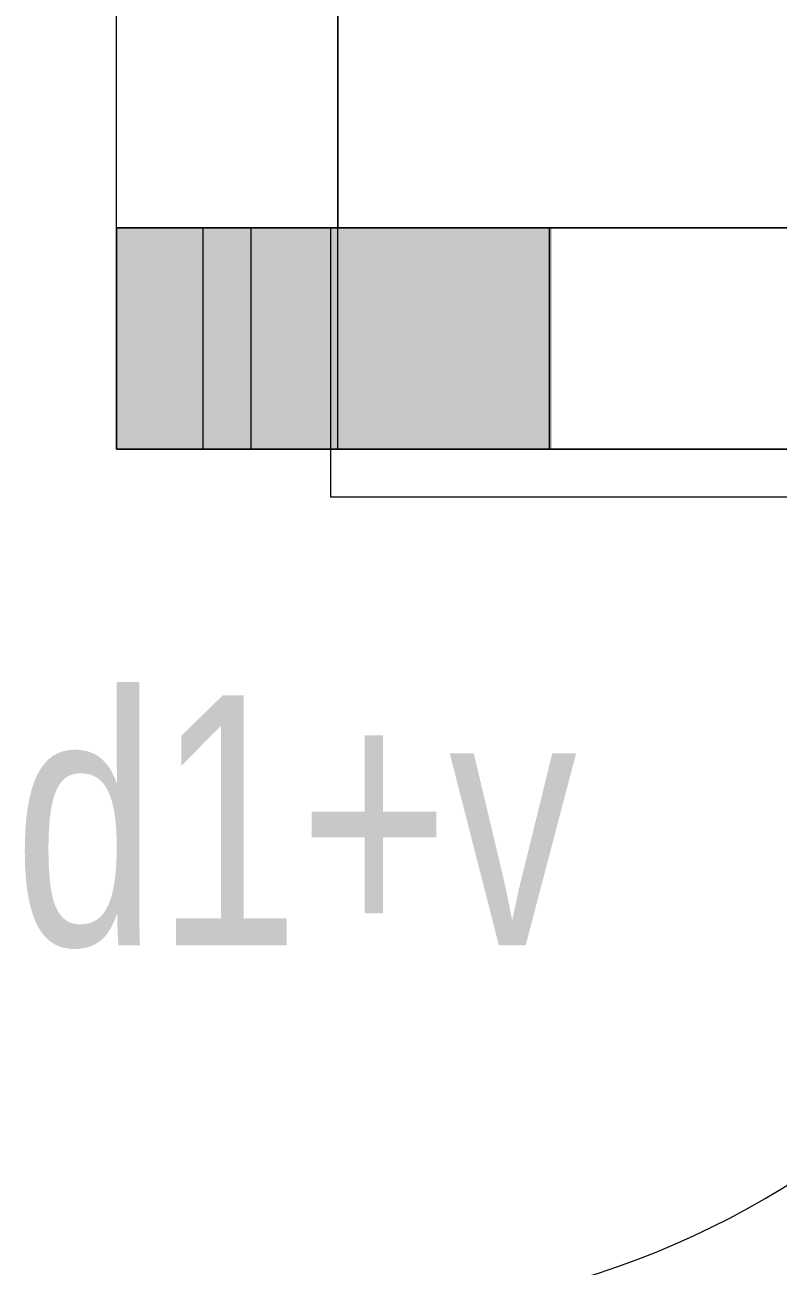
# Model space of a CAD drawing. Header units: metres. Extents: x 191982 to 427160, y -8904 to 80370.
# Drawn here: x 386132 to 386916, y 37813 to 39103 of the extents above; entities that cross this region are included whole.
import ezdxf

# ---------------------------------------------------------------- set-up
doc = ezdxf.new("R2010")
doc.units = ezdxf.units.M
doc.header["$LTSCALE"] = 700
doc.header["$MEASUREMENT"] = 0
doc.layers.add('MAIN GATE', color=7, linetype='Continuous', lineweight=9)
doc.layers.add('NEW PLANS', color=7, linetype='Continuous', lineweight=9)
doc.styles.get("Standard").update_dxf_attribs({"font": 'swisscl.ttf'})

msp = doc.modelspace()

# ---------------------------------------------------------------- hatches: boundary and pattern name
at = {"layer": 'NEW PLANS'}
for points in [[(386227.772, 38891.692), (386227.772, 38661.692), (386457.772, 38661.692), (386457.772, 38891.692)], [(386227.772, 38891.692), (386227.772, 38661.692), (386457.772, 38661.692), (386457.772, 38891.692)], [(386227.772, 38891.692), (386227.772, 38661.692), (386457.772, 38661.692), (386457.772, 38891.692)], [(386457.772, 38891.692), (386457.772, 38661.692), (386227.772, 38661.692), (386227.772, 38891.692)], [(386457.772, 38891.692), (386457.772, 38661.692), (386227.772, 38661.692), (386227.772, 38891.692)], [(386447.772, 38891.692), (386227.772, 38891.692), (386227.772, 38661.692), (386447.772, 38661.692)], [(386447.772, 38891.692), (386227.772, 38891.692), (386227.772, 38661.692), (386447.772, 38661.692)], [(386457.772, 38891.692), (386457.772, 38661.692), (386227.772, 38661.692), (386227.772, 38891.692)], [(386457.772, 38891.692), (386457.772, 38661.692), (386227.772, 38661.692), (386227.772, 38891.692)], [(386457.772, 38891.692), (386457.772, 38661.692), (386227.772, 38661.692), (386227.772, 38891.692)], [(386447.772, 38891.692), (386227.772, 38891.692), (386227.772, 38661.692), (386447.772, 38661.692)], [(386447.772, 38891.692), (386227.772, 38891.692), (386227.772, 38661.692), (386447.772, 38661.692)], [(386457.772, 38891.692), (386457.772, 38661.692), (386227.772, 38661.692), (386227.772, 38891.692)], [(386457.772, 38891.692), (386457.772, 38661.692), (386227.772, 38661.692), (386227.772, 38891.692)], [(386447.772, 38891.692), (386227.772, 38891.692), (386227.772, 38661.692), (386447.772, 38661.692)], [(386447.772, 38891.692), (386227.772, 38891.692), (386227.772, 38661.692), (386447.772, 38661.692)], [(386227.772, 38891.692), (386227.772, 38661.692), (386457.772, 38661.692), (386457.772, 38891.692)], [(386227.772, 38891.692), (386227.772, 38661.692), (386457.772, 38661.692), (386457.772, 38891.692)], [(386457.772, 38891.692), (386457.772, 38661.692), (386227.772, 38661.692), (386227.772, 38891.692)], [(386457.772, 38891.692), (386457.772, 38661.692), (386227.772, 38661.692), (386227.772, 38891.692)], [(386447.772, 38891.692), (386227.772, 38891.692), (386227.772, 38661.692), (386447.772, 38661.692)], [(386447.772, 38891.692), (386227.772, 38891.692), (386227.772, 38661.692), (386447.772, 38661.692)], [(386457.772, 38891.692), (386457.772, 38661.692), (386227.772, 38661.692), (386227.772, 38891.692)], [(386457.772, 38891.692), (386457.772, 38661.692), (386227.772, 38661.692), (386227.772, 38891.692)], [(386457.772, 38891.692), (386457.772, 38661.692), (386227.772, 38661.692), (386227.772, 38891.692)], [(386457.772, 38891.692), (386457.772, 38661.692), (386227.772, 38661.692), (386227.772, 38891.692)], [(386447.772, 38891.692), (386227.772, 38891.692), (386227.772, 38661.692), (386447.772, 38661.692)], [(386447.772, 38891.692), (386227.772, 38891.692), (386227.772, 38661.692), (386447.772, 38661.692)], [(386457.772, 38891.692), (386457.772, 38661.692), (386227.772, 38661.692), (386227.772, 38891.692)], [(386457.772, 38891.692), (386457.772, 38661.692), (386227.772, 38661.692), (386227.772, 38891.692)], [(386457.772, 38891.692), (386457.772, 38661.692), (386227.772, 38661.692), (386227.772, 38891.692)], [(386447.772, 38891.692), (386227.772, 38891.692), (386227.772, 38661.692), (386447.772, 38661.692)], [(386447.772, 38891.692), (386227.772, 38891.692), (386227.772, 38661.692), (386447.772, 38661.692)], [(386457.772, 38891.692), (386457.772, 38661.692), (386227.772, 38661.692), (386227.772, 38891.692)], [(386457.772, 38891.692), (386457.772, 38661.692), (386227.772, 38661.692), (386227.772, 38891.692)], [(386447.772, 38891.692), (386227.772, 38891.692), (386227.772, 38661.692), (386447.772, 38661.692)], [(386447.772, 38891.692), (386227.772, 38891.692), (386227.772, 38661.692), (386447.772, 38661.692)], [(386227.772, 38891.692), (386227.772, 38661.692), (386457.772, 38661.692), (386457.772, 38891.692)], [(386457.772, 38891.692), (386457.772, 38661.692), (386227.772, 38661.692), (386227.772, 38891.692)], [(386457.772, 38891.692), (386457.772, 38661.692), (386227.772, 38661.692), (386227.772, 38891.692)], [(386447.772, 38891.692), (386227.772, 38891.692), (386227.772, 38661.692), (386447.772, 38661.692)], [(386447.772, 38891.692), (386227.772, 38891.692), (386227.772, 38661.692), (386447.772, 38661.692)], [(386457.772, 38891.692), (386457.772, 38661.692), (386227.772, 38661.692), (386227.772, 38891.692)], [(386457.772, 38891.692), (386457.772, 38661.692), (386227.772, 38661.692), (386227.772, 38891.692)], [(386457.772, 38891.692), (386457.772, 38661.692), (386227.772, 38661.692), (386227.772, 38891.692)], [(386457.772, 38891.692), (386457.772, 38661.692), (386227.772, 38661.692), (386227.772, 38891.692)], [(386447.772, 38891.692), (386227.772, 38891.692), (386227.772, 38661.692), (386447.772, 38661.692)], [(386447.772, 38891.692), (386227.772, 38891.692), (386227.772, 38661.692), (386447.772, 38661.692)], [(386457.772, 38891.692), (386457.772, 38661.692), (386227.772, 38661.692), (386227.772, 38891.692)], [(386457.772, 38891.692), (386457.772, 38661.692), (386227.772, 38661.692), (386227.772, 38891.692)], [(386457.772, 38891.692), (386457.772, 38661.692), (386227.772, 38661.692), (386227.772, 38891.692)], [(386447.772, 38891.692), (386227.772, 38891.692), (386227.772, 38661.692), (386447.772, 38661.692)], [(386447.772, 38891.692), (386227.772, 38891.692), (386227.772, 38661.692), (386447.772, 38661.692)], [(386457.772, 38891.692), (386457.772, 38661.692), (386227.772, 38661.692), (386227.772, 38891.692)], [(386457.772, 38891.692), (386457.772, 38661.692), (386227.772, 38661.692), (386227.772, 38891.692)], [(386447.772, 38891.692), (386227.772, 38891.692), (386227.772, 38661.692), (386447.772, 38661.692)], [(386447.772, 38891.692), (386227.772, 38891.692), (386227.772, 38661.692), (386447.772, 38661.692)], [(386227.772, 38891.692), (386227.772, 38661.692), (386457.772, 38661.692), (386457.772, 38891.692)], [(386457.772, 38891.692), (386457.772, 38661.692), (386227.772, 38661.692), (386227.772, 38891.692)], [(386457.772, 38891.692), (386457.772, 38661.692), (386227.772, 38661.692), (386227.772, 38891.692)], [(386447.772, 38891.692), (386227.772, 38891.692), (386227.772, 38661.692), (386447.772, 38661.692)], [(386447.772, 38891.692), (386227.772, 38891.692), (386227.772, 38661.692), (386447.772, 38661.692)], [(386457.772, 38891.692), (386457.772, 38661.692), (386227.772, 38661.692), (386227.772, 38891.692)], [(386457.772, 38891.692), (386457.772, 38661.692), (386227.772, 38661.692), (386227.772, 38891.692)], [(386457.772, 38891.692), (386457.772, 38661.692), (386227.772, 38661.692), (386227.772, 38891.692)], [(386457.772, 38891.692), (386457.772, 38661.692), (386227.772, 38661.692), (386227.772, 38891.692)], [(386447.772, 38891.692), (386227.772, 38891.692), (386227.772, 38661.692), (386447.772, 38661.692)], [(386447.772, 38891.692), (386227.772, 38891.692), (386227.772, 38661.692), (386447.772, 38661.692)], [(386457.772, 38891.692), (386457.772, 38661.692), (386227.772, 38661.692), (386227.772, 38891.692)], [(386457.772, 38891.692), (386457.772, 38661.692), (386227.772, 38661.692), (386227.772, 38891.692)], [(386457.772, 38891.692), (386457.772, 38661.692), (386227.772, 38661.692), (386227.772, 38891.692)], [(386447.772, 38891.692), (386227.772, 38891.692), (386227.772, 38661.692), (386447.772, 38661.692)], [(386447.772, 38891.692), (386227.772, 38891.692), (386227.772, 38661.692), (386447.772, 38661.692)], [(386457.772, 38891.692), (386457.772, 38661.692), (386227.772, 38661.692), (386227.772, 38891.692)], [(386457.772, 38891.692), (386457.772, 38661.692), (386227.772, 38661.692), (386227.772, 38891.692)], [(386447.772, 38891.692), (386227.772, 38891.692), (386227.772, 38661.692), (386447.772, 38661.692)], [(386447.772, 38891.692), (386227.772, 38891.692), (386227.772, 38661.692), (386447.772, 38661.692)], [(386447.772, 38891.692), (386447.772, 38661.692), (386677.772, 38661.692), (386677.772, 38891.692)], [(386447.772, 38891.692), (386447.772, 38661.692), (386677.772, 38661.692), (386677.772, 38891.692)], [(386447.772, 38891.692), (386447.772, 38661.692), (386677.772, 38661.692), (386677.772, 38891.692)], [(386447.772, 38891.692), (386447.772, 38661.692), (386677.772, 38661.692), (386677.772, 38891.692)], [(386447.772, 38891.692), (386447.772, 38661.692), (386677.772, 38661.692), (386677.772, 38891.692)], [(386447.772, 38891.692), (386447.772, 38661.692), (386677.772, 38661.692), (386677.772, 38891.692)], [(386447.772, 38891.692), (386447.772, 38661.692), (386677.772, 38661.692), (386677.772, 38891.692)], [(386447.772, 38891.692), (386447.772, 38661.692), (386677.772, 38661.692), (386677.772, 38891.692)], [(386447.772, 38891.692), (386447.772, 38661.692), (386677.772, 38661.692), (386677.772, 38891.692)], [(386447.772, 38891.692), (386447.772, 38661.692), (386677.772, 38661.692), (386677.772, 38891.692)], [(386447.772, 38891.692), (386447.772, 38661.692), (386677.772, 38661.692), (386677.772, 38891.692)], [(386447.772, 38891.692), (386447.772, 38661.692), (386677.772, 38661.692), (386677.772, 38891.692)], [(386447.772, 38891.692), (386447.772, 38661.692), (386677.772, 38661.692), (386677.772, 38891.692)], [(386447.772, 38891.692), (386447.772, 38661.692), (386677.772, 38661.692), (386677.772, 38891.692)], [(386447.772, 38891.692), (386447.772, 38661.692), (386677.772, 38661.692), (386677.772, 38891.692)], [(386447.772, 38891.692), (386447.772, 38661.692), (386677.772, 38661.692), (386677.772, 38891.692)], [(386447.772, 38891.692), (386447.772, 38661.692), (386677.772, 38661.692), (386677.772, 38891.692)], [(386447.772, 38891.692), (386447.772, 38661.692), (386677.772, 38661.692), (386677.772, 38891.692)], [(386447.772, 38891.692), (386447.772, 38661.692), (386677.772, 38661.692), (386677.772, 38891.692)], [(386447.772, 38891.692), (386447.772, 38661.692), (386677.772, 38661.692), (386677.772, 38891.692)], [(386447.772, 38891.692), (386447.772, 38661.692), (386677.772, 38661.692), (386677.772, 38891.692)], [(386447.772, 38891.692), (386447.772, 38661.692), (386677.772, 38661.692), (386677.772, 38891.692)], [(386447.772, 38891.692), (386447.772, 38661.692), (386677.772, 38661.692), (386677.772, 38891.692)], [(386447.772, 38891.692), (386447.772, 38661.692), (386677.772, 38661.692), (386677.772, 38891.692)], [(386447.772, 38891.692), (386447.772, 38661.692), (386677.772, 38661.692), (386677.772, 38891.692)], [(386447.772, 38891.692), (386447.772, 38661.692), (386677.772, 38661.692), (386677.772, 38891.692)], [(386447.772, 38891.692), (386447.772, 38661.692), (386677.772, 38661.692), (386677.772, 38891.692)], [(386447.772, 38891.692), (386447.772, 38661.692), (386677.772, 38661.692), (386677.772, 38891.692)], [(386447.772, 38891.692), (386447.772, 38661.692), (386677.772, 38661.692), (386677.772, 38891.692)], [(386447.772, 38891.692), (386447.772, 38661.692), (386677.772, 38661.692), (386677.772, 38891.692)], [(386680.583, 38891.692), (386680.583, 38661.692), (386450.583, 38661.692), (386450.583, 38891.692)], [(386680.583, 38891.692), (386680.583, 38661.692), (386450.583, 38661.692), (386450.583, 38891.692)], [(386680.583, 38891.692), (386680.583, 38661.692), (386450.583, 38661.692), (386450.583, 38891.692)], [(386670.583, 38891.692), (386450.583, 38891.692), (386450.583, 38661.692), (386670.583, 38661.692)], [(386670.583, 38891.692), (386450.583, 38891.692), (386450.583, 38661.692), (386670.583, 38661.692)], [(386680.583, 38891.692), (386680.583, 38661.692), (386450.583, 38661.692), (386450.583, 38891.692)], [(386680.583, 38891.692), (386680.583, 38661.692), (386450.583, 38661.692), (386450.583, 38891.692)], [(386670.583, 38891.692), (386450.583, 38891.692), (386450.583, 38661.692), (386670.583, 38661.692)], [(386670.583, 38891.692), (386450.583, 38891.692), (386450.583, 38661.692), (386670.583, 38661.692)], [(386680.583, 38891.692), (386680.583, 38661.692), (386450.583, 38661.692), (386450.583, 38891.692)], [(386680.583, 38891.692), (386680.583, 38661.692), (386450.583, 38661.692), (386450.583, 38891.692)], [(386680.583, 38891.692), (386680.583, 38661.692), (386450.583, 38661.692), (386450.583, 38891.692)], [(386680.583, 38891.692), (386680.583, 38661.692), (386450.583, 38661.692), (386450.583, 38891.692)], [(386680.583, 38891.692), (386680.583, 38661.692), (386450.583, 38661.692), (386450.583, 38891.692)], [(386670.583, 38891.692), (386450.583, 38891.692), (386450.583, 38661.692), (386670.583, 38661.692)], [(386670.583, 38891.692), (386450.583, 38891.692), (386450.583, 38661.692), (386670.583, 38661.692)], [(386680.583, 38891.692), (386680.583, 38661.692), (386450.583, 38661.692), (386450.583, 38891.692)], [(386680.583, 38891.692), (386680.583, 38661.692), (386450.583, 38661.692), (386450.583, 38891.692)], [(386680.583, 38891.692), (386680.583, 38661.692), (386450.583, 38661.692), (386450.583, 38891.692)], [(386670.583, 38891.692), (386450.583, 38891.692), (386450.583, 38661.692), (386670.583, 38661.692)], [(386670.583, 38891.692), (386450.583, 38891.692), (386450.583, 38661.692), (386670.583, 38661.692)], [(386680.583, 38891.692), (386680.583, 38661.692), (386450.583, 38661.692), (386450.583, 38891.692)], [(386680.583, 38891.692), (386680.583, 38661.692), (386450.583, 38661.692), (386450.583, 38891.692)], [(386670.583, 38891.692), (386450.583, 38891.692), (386450.583, 38661.692), (386670.583, 38661.692)], [(386670.583, 38891.692), (386450.583, 38891.692), (386450.583, 38661.692), (386670.583, 38661.692)], [(386680.583, 38891.692), (386680.583, 38661.692), (386450.583, 38661.692), (386450.583, 38891.692)], [(386680.583, 38891.692), (386680.583, 38661.692), (386450.583, 38661.692), (386450.583, 38891.692)], [(386450.583, 38891.692), (386450.583, 38661.692), (386680.583, 38661.692), (386680.583, 38891.692)], [(386457.772, 38891.692), (386457.772, 38661.692), (386677.772, 38661.692), (386677.772, 38891.692)], [(386457.772, 38891.692), (386457.772, 38661.692), (386677.772, 38661.692), (386677.772, 38891.692)], [(386457.772, 38891.692), (386457.772, 38661.692), (386677.772, 38661.692), (386677.772, 38891.692)], [(386677.772, 38891.692), (386677.772, 38661.692), (386457.772, 38661.692), (386457.772, 38891.692)], [(386677.772, 38891.692), (386677.772, 38661.692), (386457.772, 38661.692), (386457.772, 38891.692)], [(386677.772, 38891.692), (386677.772, 38661.692), (386457.772, 38661.692), (386457.772, 38891.692)], [(386677.772, 38891.692), (386677.772, 38661.692), (386457.772, 38661.692), (386457.772, 38891.692)], [(386677.772, 38891.692), (386677.772, 38661.692), (386457.772, 38661.692), (386457.772, 38891.692)], [(386677.772, 38891.692), (386677.772, 38661.692), (386457.772, 38661.692), (386457.772, 38891.692)], [(386677.772, 38891.692), (386677.772, 38661.692), (386457.772, 38661.692), (386457.772, 38891.692)], [(386457.772, 38891.692), (386457.772, 38661.692), (386677.772, 38661.692), (386677.772, 38891.692)], [(386457.772, 38891.692), (386457.772, 38661.692), (386677.772, 38661.692), (386677.772, 38891.692)], [(386677.772, 38891.692), (386677.772, 38661.692), (386457.772, 38661.692), (386457.772, 38891.692)], [(386677.772, 38891.692), (386677.772, 38661.692), (386457.772, 38661.692), (386457.772, 38891.692)], [(386677.772, 38891.692), (386677.772, 38661.692), (386457.772, 38661.692), (386457.772, 38891.692)], [(386677.772, 38891.692), (386677.772, 38661.692), (386457.772, 38661.692), (386457.772, 38891.692)], [(386677.772, 38891.692), (386677.772, 38661.692), (386457.772, 38661.692), (386457.772, 38891.692)], [(386677.772, 38891.692), (386677.772, 38661.692), (386457.772, 38661.692), (386457.772, 38891.692)], [(386677.772, 38891.692), (386677.772, 38661.692), (386457.772, 38661.692), (386457.772, 38891.692)], [(386677.772, 38891.692), (386677.772, 38661.692), (386457.772, 38661.692), (386457.772, 38891.692)], [(386677.772, 38891.692), (386677.772, 38661.692), (386457.772, 38661.692), (386457.772, 38891.692)], [(386677.772, 38891.692), (386677.772, 38661.692), (386457.772, 38661.692), (386457.772, 38891.692)], [(386677.772, 38891.692), (386677.772, 38661.692), (386457.772, 38661.692), (386457.772, 38891.692)], [(386457.772, 38891.692), (386457.772, 38661.692), (386677.772, 38661.692), (386677.772, 38891.692)], [(386677.772, 38891.692), (386677.772, 38661.692), (386457.772, 38661.692), (386457.772, 38891.692)], [(386677.772, 38891.692), (386677.772, 38661.692), (386457.772, 38661.692), (386457.772, 38891.692)], [(386677.772, 38891.692), (386677.772, 38661.692), (386457.772, 38661.692), (386457.772, 38891.692)], [(386677.772, 38891.692), (386677.772, 38661.692), (386457.772, 38661.692), (386457.772, 38891.692)], [(386677.772, 38891.692), (386677.772, 38661.692), (386457.772, 38661.692), (386457.772, 38891.692)], [(386677.772, 38891.692), (386677.772, 38661.692), (386457.772, 38661.692), (386457.772, 38891.692)], [(386677.772, 38891.692), (386677.772, 38661.692), (386457.772, 38661.692), (386457.772, 38891.692)], [(386677.772, 38891.692), (386677.772, 38661.692), (386457.772, 38661.692), (386457.772, 38891.692)], [(386677.772, 38891.692), (386677.772, 38661.692), (386457.772, 38661.692), (386457.772, 38891.692)], [(386677.772, 38891.692), (386677.772, 38661.692), (386457.772, 38661.692), (386457.772, 38891.692)], [(386677.772, 38891.692), (386677.772, 38661.692), (386457.772, 38661.692), (386457.772, 38891.692)], [(386457.772, 38891.692), (386457.772, 38661.692), (386677.772, 38661.692), (386677.772, 38891.692)], [(386677.772, 38891.692), (386677.772, 38661.692), (386457.772, 38661.692), (386457.772, 38891.692)], [(386677.772, 38891.692), (386677.772, 38661.692), (386457.772, 38661.692), (386457.772, 38891.692)], [(386677.772, 38891.692), (386677.772, 38661.692), (386457.772, 38661.692), (386457.772, 38891.692)], [(386677.772, 38891.692), (386677.772, 38661.692), (386457.772, 38661.692), (386457.772, 38891.692)], [(386677.772, 38891.692), (386677.772, 38661.692), (386457.772, 38661.692), (386457.772, 38891.692)], [(386677.772, 38891.692), (386677.772, 38661.692), (386457.772, 38661.692), (386457.772, 38891.692)], [(386677.772, 38891.692), (386677.772, 38661.692), (386457.772, 38661.692), (386457.772, 38891.692)], [(386677.772, 38891.692), (386677.772, 38661.692), (386457.772, 38661.692), (386457.772, 38891.692)], [(386677.772, 38891.692), (386677.772, 38661.692), (386457.772, 38661.692), (386457.772, 38891.692)], [(386677.772, 38891.692), (386677.772, 38661.692), (386457.772, 38661.692), (386457.772, 38891.692)], [(386677.772, 38891.692), (386677.772, 38661.692), (386457.772, 38661.692), (386457.772, 38891.692)]]:
    msp.add_hatch(color=256, dxfattribs=at).paths.add_polyline_path(points)

# ---------------------------------------------------------------- linework, layer by layer
at = {"layer": 'MAIN GATE'}
for p, q in [((386227.772, 38891.692), (388557.772, 38891.692)), ((386227.772, 38661.692), (392917.772, 38661.692)), ((386450.583, 38611.692), (386450.583, 38661.692))]:
    msp.add_line(p, q, dxfattribs=at)
msp.add_arc((386450.583, 38661.692), 900, 270, 356.815261, dxfattribs=at)
at = {"layer": 'NEW PLANS'}
for p, q in [((386227.772, 38891.692), (386227.772, 41141.692)), ((386457.772, 40332.89), (386457.772, 38891.692)), ((386457.772, 38891.692), (386457.772, 40332.89)), ((386227.772, 38661.692), (386227.772, 38891.692)), ((386227.772, 38891.692), (386677.772, 38891.692)), ((386227.772, 38891.692), (386677.772, 38891.692)), ((386227.772, 38891.692), (386677.772, 38891.692)), ((386227.772, 38891.692), (386677.772, 38891.692)), ((386227.772, 38891.692), (386677.772, 38891.692)), ((386227.772, 38891.692), (386677.772, 38891.692)), ((386227.772, 38891.692), (386677.772, 38891.692)), ((386227.772, 38891.692), (386677.772, 38891.692)), ((386227.772, 38891.692), (386677.772, 38891.692)), ((386227.772, 38891.692), (386677.772, 38891.692)), ((386227.772, 38891.692), (386677.772, 38891.692)), ((386227.772, 38891.692), (386677.772, 38891.692)), ((386227.772, 38891.692), (386677.772, 38891.692)), ((386227.772, 38661.692), (386227.772, 38891.692)), ((386227.772, 38891.692), (386677.772, 38891.692)), ((386227.772, 38891.692), (386677.772, 38891.692)), ((386227.772, 38891.692), (386677.772, 38891.692)), ((386227.772, 38891.692), (386677.772, 38891.692)), ((386227.772, 38891.692), (386677.772, 38891.692)), ((386227.772, 38891.692), (386677.772, 38891.692)), ((386227.772, 38891.692), (386677.772, 38891.692)), ((386227.772, 38891.692), (386677.772, 38891.692)), ((386227.772, 38891.692), (386677.772, 38891.692)), ((386227.772, 38891.692), (386677.772, 38891.692)), ((386227.772, 38661.692), (386227.772, 38891.692)), ((386227.772, 38891.692), (386677.772, 38891.692)), ((386227.772, 38891.692), (386677.772, 38891.692)), ((386227.772, 38891.692), (386677.772, 38891.692)), ((386227.772, 38891.692), (386677.772, 38891.692)), ((386227.772, 38891.692), (386677.772, 38891.692)), ((386227.772, 38891.692), (386677.772, 38891.692)), ((386227.772, 38891.692), (386677.772, 38891.692)), ((386227.772, 38891.692), (386677.772, 38891.692)), ((386227.772, 38891.692), (386677.772, 38891.692)), ((386227.772, 38891.692), (386677.772, 38891.692)), ((386227.772, 38891.692), (386677.772, 38891.692)), ((386227.772, 38661.692), (386227.772, 38891.692)), ((386227.772, 38661.692), (386227.772, 38891.692)), ((386677.772, 38891.692), (386227.772, 38891.692)), ((386677.772, 38891.692), (386227.772, 38891.692)), ((386677.772, 38891.692), (386227.772, 38891.692)), ((386677.772, 38891.692), (386227.772, 38891.692)), ((386677.772, 38891.692), (386227.772, 38891.692)), ((386677.772, 38891.692), (386227.772, 38891.692)), ((386677.772, 38891.692), (386227.772, 38891.692)), ((386677.772, 38891.692), (386227.772, 38891.692)), ((386677.772, 38891.692), (386227.772, 38891.692)), ((386227.772, 38891.692), (386677.772, 38891.692)), ((386677.772, 38891.692), (386227.772, 38891.692)), ((386677.772, 38891.692), (386227.772, 38891.692)), ((386227.772, 38661.692), (386227.772, 38891.692)), ((386227.772, 38661.692), (386227.772, 38891.692)), ((386677.772, 38891.692), (386227.772, 38891.692)), ((386677.772, 38891.692), (386227.772, 38891.692)), ((386677.772, 38891.692), (386227.772, 38891.692)), ((386677.772, 38891.692), (386227.772, 38891.692)), ((386227.772, 38891.692), (386677.772, 38891.692)), ((386677.772, 38891.692), (386227.772, 38891.692)), ((386677.772, 38891.692), (386227.772, 38891.692)), ((386227.772, 38661.692), (386227.772, 38891.692)), ((386227.772, 38661.692), (386227.772, 38891.692)), ((386677.772, 38891.692), (386227.772, 38891.692)), ((386677.772, 38891.692), (386227.772, 38891.692)), ((386677.772, 38891.692), (386227.772, 38891.692)), ((386677.772, 38891.692), (386227.772, 38891.692)), ((386677.772, 38891.692), (386227.772, 38891.692)), ((386677.772, 38891.692), (386227.772, 38891.692)), ((386677.772, 38891.692), (386227.772, 38891.692)), ((386677.772, 38891.692), (386227.772, 38891.692)), ((386677.772, 38891.692), (386227.772, 38891.692)), ((386677.772, 38891.692), (386227.772, 38891.692)), ((386677.772, 38891.692), (386227.772, 38891.692)), ((386677.772, 38891.692), (386227.772, 38891.692)), ((386677.772, 38891.692), (386227.772, 38891.692)), ((386677.772, 38891.692), (386227.772, 38891.692)), ((386677.772, 38891.692), (386227.772, 38891.692)), ((386677.772, 38891.692), (386227.772, 38891.692)), ((386677.772, 38891.692), (386227.772, 38891.692)), ((386227.772, 38661.692), (386227.772, 38891.692)), ((386227.772, 38891.692), (386677.772, 38891.692)), ((386227.772, 38891.692), (386677.772, 38891.692)), ((386227.772, 38891.692), (386677.772, 38891.692)), ((386227.772, 38891.692), (386677.772, 38891.692)), ((386227.772, 38891.692), (386677.772, 38891.692)), ((386227.772, 38891.692), (386677.772, 38891.692)), ((386227.772, 38891.692), (386677.772, 38891.692)), ((386227.772, 38891.692), (386677.772, 38891.692)), ((386227.772, 38891.692), (386677.772, 38891.692)), ((386227.772, 38891.692), (386677.772, 38891.692)), ((386227.772, 38891.692), (386677.772, 38891.692)), ((386227.772, 38891.692), (386677.772, 38891.692)), ((386227.772, 38891.692), (386677.772, 38891.692)), ((386227.772, 38661.692), (386227.772, 38891.692)), ((386227.772, 38891.692), (386677.772, 38891.692)), ((386227.772, 38891.692), (386677.772, 38891.692)), ((386227.772, 38891.692), (386677.772, 38891.692)), ((386227.772, 38891.692), (386677.772, 38891.692)), ((386227.772, 38891.692), (386677.772, 38891.692)), ((386227.772, 38891.692), (386677.772, 38891.692)), ((386227.772, 38891.692), (386677.772, 38891.692)), ((386227.772, 38891.692), (386677.772, 38891.692)), ((386227.772, 38891.692), (386677.772, 38891.692)), ((386227.772, 38891.692), (386677.772, 38891.692)), ((386227.772, 38891.692), (386677.772, 38891.692)), ((386227.772, 38891.692), (386677.772, 38891.692)), ((386227.772, 38891.692), (386677.772, 38891.692)), ((386227.772, 38891.692), (386677.772, 38891.692)), ((386227.772, 38661.692), (386227.772, 38891.692)), ((386227.772, 38661.692), (386227.772, 38891.692)), ((386677.772, 38891.692), (386227.772, 38891.692)), ((386677.772, 38891.692), (386227.772, 38891.692)), ((386677.772, 38891.692), (386227.772, 38891.692)), ((386677.772, 38891.692), (386227.772, 38891.692)), ((386677.772, 38891.692), (386227.772, 38891.692)), ((386677.772, 38891.692), (386227.772, 38891.692)), ((386677.772, 38891.692), (386227.772, 38891.692)), ((386677.772, 38891.692), (386227.772, 38891.692)), ((386677.772, 38891.692), (386227.772, 38891.692)), ((386677.772, 38891.692), (386227.772, 38891.692)), ((386677.772, 38891.692), (386227.772, 38891.692)), ((386677.772, 38891.692), (386227.772, 38891.692)), ((386677.772, 38891.692), (386227.772, 38891.692)), ((386677.772, 38891.692), (386227.772, 38891.692)), ((386227.772, 38891.692), (386677.772, 38891.692)), ((386677.772, 38891.692), (386227.772, 38891.692)), ((386677.772, 38891.692), (386227.772, 38891.692)), ((386227.772, 38661.692), (386227.772, 38891.692)), ((386227.772, 38661.692), (386227.772, 38891.692)), ((386677.772, 38891.692), (386227.772, 38891.692)), ((386677.772, 38891.692), (386227.772, 38891.692)), ((386677.772, 38891.692), (386227.772, 38891.692)), ((386677.772, 38891.692), (386227.772, 38891.692)), ((386677.772, 38891.692), (386227.772, 38891.692)), ((386677.772, 38891.692), (386227.772, 38891.692)), ((386677.772, 38891.692), (386227.772, 38891.692)), ((386677.772, 38891.692), (386227.772, 38891.692)), ((386677.772, 38891.692), (386227.772, 38891.692)), ((386227.772, 38891.692), (386677.772, 38891.692)), ((386677.772, 38891.692), (386227.772, 38891.692)), ((386677.772, 38891.692), (386227.772, 38891.692)), ((386227.772, 38661.692), (386227.772, 38891.692)), ((386227.772, 38661.692), (386227.772, 38891.692)), ((386677.772, 38891.692), (386227.772, 38891.692)), ((386677.772, 38891.692), (386227.772, 38891.692)), ((386677.772, 38891.692), (386227.772, 38891.692)), ((386677.772, 38891.692), (386227.772, 38891.692)), ((386227.772, 38891.692), (386677.772, 38891.692)), ((386677.772, 38891.692), (386227.772, 38891.692)), ((386677.772, 38891.692), (386227.772, 38891.692)), ((386227.772, 38661.692), (386227.772, 38891.692)), ((386227.772, 38661.692), (386227.772, 38891.692)), ((386227.772, 38661.692), (386227.772, 38891.692)), ((386227.772, 38891.692), (386677.772, 38891.692)), ((386227.772, 38891.692), (386677.772, 38891.692)), ((386227.772, 38891.692), (386677.772, 38891.692)), ((386227.772, 38891.692), (386677.772, 38891.692)), ((386227.772, 38891.692), (386677.772, 38891.692)), ((386227.772, 38891.692), (386677.772, 38891.692)), ((386227.772, 38891.692), (386677.772, 38891.692)), ((386227.772, 38891.692), (386677.772, 38891.692)), ((386227.772, 38891.692), (386677.772, 38891.692)), ((386227.772, 38891.692), (386677.772, 38891.692)), ((386227.772, 38891.692), (386677.772, 38891.692)), ((386227.772, 38661.692), (386227.772, 38891.692)), ((386227.772, 38661.692), (386227.772, 38891.692)), ((386677.772, 38891.692), (386227.772, 38891.692)), ((386677.772, 38891.692), (386227.772, 38891.692)), ((386677.772, 38891.692), (386227.772, 38891.692)), ((386677.772, 38891.692), (386227.772, 38891.692)), ((386677.772, 38891.692), (386227.772, 38891.692)), ((386677.772, 38891.692), (386227.772, 38891.692)), ((386677.772, 38891.692), (386227.772, 38891.692)), ((386677.772, 38891.692), (386227.772, 38891.692)), ((386677.772, 38891.692), (386227.772, 38891.692)), ((386677.772, 38891.692), (386227.772, 38891.692)), ((386677.772, 38891.692), (386227.772, 38891.692)), ((386677.772, 38891.692), (386227.772, 38891.692)), ((386677.772, 38891.692), (386227.772, 38891.692)), ((386677.772, 38891.692), (386227.772, 38891.692)), ((386227.772, 38891.692), (386677.772, 38891.692)), ((386677.772, 38891.692), (386227.772, 38891.692)), ((386677.772, 38891.692), (386227.772, 38891.692)), ((386227.772, 38661.692), (386227.772, 38891.692)), ((386227.772, 38661.692), (386227.772, 38891.692)), ((386677.772, 38891.692), (386227.772, 38891.692)), ((386677.772, 38891.692), (386227.772, 38891.692)), ((386677.772, 38891.692), (386227.772, 38891.692)), ((386677.772, 38891.692), (386227.772, 38891.692)), ((386677.772, 38891.692), (386227.772, 38891.692)), ((386677.772, 38891.692), (386227.772, 38891.692)), ((386677.772, 38891.692), (386227.772, 38891.692)), ((386677.772, 38891.692), (386227.772, 38891.692)), ((386677.772, 38891.692), (386227.772, 38891.692)), ((386227.772, 38891.692), (386677.772, 38891.692)), ((386677.772, 38891.692), (386227.772, 38891.692)), ((386677.772, 38891.692), (386227.772, 38891.692)), ((386227.772, 38661.692), (386227.772, 38891.692)), ((386227.772, 38661.692), (386227.772, 38891.692)), ((386677.772, 38891.692), (386227.772, 38891.692)), ((386677.772, 38891.692), (386227.772, 38891.692)), ((386677.772, 38891.692), (386227.772, 38891.692)), ((386677.772, 38891.692), (386227.772, 38891.692)), ((386227.772, 38891.692), (386677.772, 38891.692)), ((386677.772, 38891.692), (386227.772, 38891.692)), ((386677.772, 38891.692), (386227.772, 38891.692)), ((386227.772, 38661.692), (386227.772, 38891.692)), ((386227.772, 38661.692), (386227.772, 38891.692)), ((386227.772, 38891.692), (386677.772, 38891.692)), ((386227.772, 38891.692), (386677.772, 38891.692)), ((386227.772, 38891.692), (386677.772, 38891.692)), ((386227.772, 38891.692), (386677.772, 38891.692)), ((386227.772, 38661.692), (386227.772, 38891.692)), ((386227.772, 38891.692), (386677.772, 38891.692)), ((386227.772, 38891.692), (386677.772, 38891.692)), ((386227.772, 38891.692), (386677.772, 38891.692)), ((386227.772, 38891.692), (386677.772, 38891.692)), ((386227.772, 38891.692), (386677.772, 38891.692)), ((386227.772, 38891.692), (386677.772, 38891.692)), ((386227.772, 38891.692), (386677.772, 38891.692)), ((386227.772, 38891.692), (386677.772, 38891.692)), ((386227.772, 38891.692), (386677.772, 38891.692)), ((386227.772, 38891.692), (386677.772, 38891.692)), ((386227.772, 38891.692), (386677.772, 38891.692)), ((386227.772, 38661.692), (386227.772, 38891.692)), ((386227.772, 38661.692), (386227.772, 38891.692)), ((386677.772, 38891.692), (386227.772, 38891.692)), ((386677.772, 38891.692), (386227.772, 38891.692)), ((386677.772, 38891.692), (386227.772, 38891.692)), ((386677.772, 38891.692), (386227.772, 38891.692)), ((386677.772, 38891.692), (386227.772, 38891.692)), ((386677.772, 38891.692), (386227.772, 38891.692)), ((386677.772, 38891.692), (386227.772, 38891.692)), ((386677.772, 38891.692), (386227.772, 38891.692)), ((386677.772, 38891.692), (386227.772, 38891.692)), ((386677.772, 38891.692), (386227.772, 38891.692)), ((386677.772, 38891.692), (386227.772, 38891.692)), ((386677.772, 38891.692), (386227.772, 38891.692)), ((386677.772, 38891.692), (386227.772, 38891.692)), ((386677.772, 38891.692), (386227.772, 38891.692)), ((386227.772, 38891.692), (386677.772, 38891.692)), ((386677.772, 38891.692), (386227.772, 38891.692)), ((386677.772, 38891.692), (386227.772, 38891.692)), ((386227.772, 38661.692), (386227.772, 38891.692)), ((386227.772, 38661.692), (386227.772, 38891.692)), ((386677.772, 38891.692), (386227.772, 38891.692)), ((386677.772, 38891.692), (386227.772, 38891.692)), ((386677.772, 38891.692), (386227.772, 38891.692)), ((386677.772, 38891.692), (386227.772, 38891.692)), ((386677.772, 38891.692), (386227.772, 38891.692)), ((386677.772, 38891.692), (386227.772, 38891.692)), ((386677.772, 38891.692), (386227.772, 38891.692)), ((386677.772, 38891.692), (386227.772, 38891.692)), ((386677.772, 38891.692), (386227.772, 38891.692)), ((386227.772, 38891.692), (386677.772, 38891.692)), ((386677.772, 38891.692), (386227.772, 38891.692)), ((386677.772, 38891.692), (386227.772, 38891.692)), ((386227.772, 38661.692), (386227.772, 38891.692)), ((386227.772, 38661.692), (386227.772, 38891.692)), ((386677.772, 38891.692), (386227.772, 38891.692)), ((386677.772, 38891.692), (386227.772, 38891.692)), ((386677.772, 38891.692), (386227.772, 38891.692)), ((386677.772, 38891.692), (386227.772, 38891.692)), ((386227.772, 38891.692), (386677.772, 38891.692)), ((386677.772, 38891.692), (386227.772, 38891.692)), ((386677.772, 38891.692), (386227.772, 38891.692)), ((386227.772, 38661.692), (386227.772, 38891.692)), ((386227.772, 38661.692), (386227.772, 38891.692)), ((386227.772, 38891.692), (386677.772, 38891.692)), ((386227.772, 38891.692), (386677.772, 38891.692)), ((386227.772, 38891.692), (386677.772, 38891.692)), ((386227.772, 38891.692), (386677.772, 38891.692)), ((386317.772, 38661.692), (386317.772, 38891.692)), ((386317.772, 38661.692), (386317.772, 38891.692)), ((386317.772, 38661.692), (386317.772, 38891.692)), ((386367.772, 38661.692), (386367.772, 38891.692)), ((386367.772, 38661.692), (386367.772, 38891.692)), ((386367.772, 38661.692), (386367.772, 38891.692)), ((386900.583, 38891.692), (386450.583, 38891.692)), ((386900.583, 38891.692), (386450.583, 38891.692)), ((386900.583, 38891.692), (386450.583, 38891.692)), ((386900.583, 38891.692), (386450.583, 38891.692)), ((386900.583, 38891.692), (386450.583, 38891.692)), ((386900.583, 38891.692), (386450.583, 38891.692)), ((386900.583, 38891.692), (386450.583, 38891.692)), ((386900.583, 38891.692), (386450.583, 38891.692)), ((386900.583, 38891.692), (386450.583, 38891.692)), ((386450.583, 38891.692), (386900.583, 38891.692)), ((386900.583, 38891.692), (386450.583, 38891.692)), ((386900.583, 38891.692), (386450.583, 38891.692)), ((386450.583, 38661.692), (386450.583, 38891.692)), ((386450.583, 38661.692), (386450.583, 38891.692)), ((386900.583, 38891.692), (386450.583, 38891.692)), ((386900.583, 38891.692), (386450.583, 38891.692)), ((386900.583, 38891.692), (386450.583, 38891.692)), ((386900.583, 38891.692), (386450.583, 38891.692)), ((386450.583, 38891.692), (386900.583, 38891.692)), ((386900.583, 38891.692), (386450.583, 38891.692)), ((386900.583, 38891.692), (386450.583, 38891.692)), ((386450.583, 38661.692), (386450.583, 38891.692)), ((386450.583, 38661.692), (386450.583, 38891.692)), ((388557.772, 38891.692), (386450.583, 38891.692)), ((388557.772, 38891.692), (386450.583, 38891.692)), ((388557.772, 38891.692), (386450.583, 38891.692)), ((386900.583, 38891.692), (386450.583, 38891.692)), ((386900.583, 38891.692), (386450.583, 38891.692)), ((386900.583, 38891.692), (386450.583, 38891.692)), ((386900.583, 38891.692), (386450.583, 38891.692)), ((386900.583, 38891.692), (386450.583, 38891.692)), ((386900.583, 38891.692), (386450.583, 38891.692)), ((386900.583, 38891.692), (386450.583, 38891.692)), ((386900.583, 38891.692), (386450.583, 38891.692)), ((386900.583, 38891.692), (386450.583, 38891.692)), ((386900.583, 38891.692), (386450.583, 38891.692)), ((386900.583, 38891.692), (386450.583, 38891.692)), ((386900.583, 38891.692), (386450.583, 38891.692)), ((386900.583, 38891.692), (386450.583, 38891.692)), ((386900.583, 38891.692), (386450.583, 38891.692)), ((386450.583, 38891.692), (386900.583, 38891.692)), ((386900.583, 38891.692), (386450.583, 38891.692)), ((386900.583, 38891.692), (386450.583, 38891.692)), ((386450.583, 38661.692), (386450.583, 38891.692)), ((386450.583, 38661.692), (386450.583, 38891.692)), ((386900.583, 38891.692), (386450.583, 38891.692)), ((386900.583, 38891.692), (386450.583, 38891.692)), ((386900.583, 38891.692), (386450.583, 38891.692)), ((386900.583, 38891.692), (386450.583, 38891.692)), ((386900.583, 38891.692), (386450.583, 38891.692)), ((386900.583, 38891.692), (386450.583, 38891.692)), ((386900.583, 38891.692), (386450.583, 38891.692)), ((386900.583, 38891.692), (386450.583, 38891.692)), ((386900.583, 38891.692), (386450.583, 38891.692)), ((386450.583, 38891.692), (386900.583, 38891.692)), ((386900.583, 38891.692), (386450.583, 38891.692)), ((386900.583, 38891.692), (386450.583, 38891.692)), ((386450.583, 38661.692), (386450.583, 38891.692)), ((386450.583, 38661.692), (386450.583, 38891.692)), ((386900.583, 38891.692), (386450.583, 38891.692)), ((386900.583, 38891.692), (386450.583, 38891.692)), ((386900.583, 38891.692), (386450.583, 38891.692)), ((386900.583, 38891.692), (386450.583, 38891.692)), ((386450.583, 38891.692), (386900.583, 38891.692)), ((386900.583, 38891.692), (386450.583, 38891.692)), ((386900.583, 38891.692), (386450.583, 38891.692)), ((386450.583, 38661.692), (386450.583, 38891.692)), ((386450.583, 38661.692), (386450.583, 38891.692)), ((388557.772, 38891.692), (386450.583, 38891.692)), ((388557.772, 38891.692), (386450.583, 38891.692)), ((388557.772, 38891.692), (386450.583, 38891.692)), ((388557.772, 38891.692), (386450.583, 38891.692)), ((388557.772, 38891.692), (386450.583, 38891.692)), ((388557.772, 38891.692), (386450.583, 38891.692)), ((388557.772, 38891.692), (386450.583, 38891.692)), ((388557.772, 38891.692), (386450.583, 38891.692)), ((386457.772, 38661.692), (386457.772, 38891.692)), ((386457.772, 38661.692), (386457.772, 38891.692)), ((386457.772, 38661.692), (386457.772, 38891.692)), ((386457.772, 38661.692), (386457.772, 38891.692)), ((386457.772, 38661.692), (386457.772, 38891.692)), ((386457.772, 38661.692), (386457.772, 38891.692)), ((386457.772, 38661.692), (386457.772, 38891.692)), ((388557.772, 38891.692), (386652.095, 38891.692)), ((388557.772, 38891.692), (386652.095, 38891.692)), ((386677.772, 38661.692), (386677.772, 38891.692)), ((386677.772, 38661.692), (386677.772, 38891.692)), ((386677.772, 38661.692), (386677.772, 38891.692)), ((386677.772, 38661.692), (386677.772, 38891.692)), ((386677.772, 38661.692), (386677.772, 38891.692)), ((386677.772, 38661.692), (386677.772, 38891.692)), ((386677.772, 38661.692), (386677.772, 38891.692)), ((386677.772, 38661.692), (386677.772, 38891.692)), ((386677.772, 38661.692), (386677.772, 38891.692)), ((386677.772, 38661.692), (386677.772, 38891.692)), ((386677.772, 38661.692), (386677.772, 38891.692)), ((386677.772, 38661.692), (386677.772, 38891.692)), ((386677.772, 38661.692), (386677.772, 38891.692)), ((386677.772, 38661.692), (386677.772, 38891.692)), ((386677.772, 38661.692), (386677.772, 38891.692)), ((386677.772, 38661.692), (386677.772, 38891.692)), ((386677.772, 38661.692), (386677.772, 38891.692)), ((386677.772, 38661.692), (386677.772, 38891.692)), ((386677.772, 38661.692), (386677.772, 38891.692)), ((386677.772, 38661.692), (386677.772, 38891.692)), ((386677.772, 38661.692), (386677.772, 38891.692)), ((386677.772, 38661.692), (386677.772, 38891.692)), ((386677.772, 38661.692), (386677.772, 38891.692)), ((386677.772, 38661.692), (386677.772, 38891.692)), ((386677.772, 38661.692), (386677.772, 38891.692)), ((386677.772, 38661.692), (386677.772, 38891.692)), ((386677.772, 38661.692), (386677.772, 38891.692)), ((386677.772, 38661.692), (386677.772, 38891.692)), ((386677.772, 38661.692), (386677.772, 38891.692)), ((386677.772, 38661.692), (386677.772, 38891.692)), ((386677.772, 38661.692), (386677.772, 38891.692)), ((386677.772, 38661.692), (386677.772, 38891.692)), ((386677.772, 38661.692), (386677.772, 38891.692)), ((386677.772, 38661.692), (386677.772, 38891.692)), ((386677.772, 38661.692), (386677.772, 38891.692)), ((386677.772, 38661.692), (386677.772, 38891.692)), ((386677.772, 38661.692), (386677.772, 38891.692)), ((386677.772, 38661.692), (386677.772, 38891.692)), ((386677.772, 38661.692), (386677.772, 38891.692)), ((386677.772, 38661.692), (386677.772, 38891.692)), ((386677.772, 38661.692), (386677.772, 38891.692)), ((386677.772, 38661.692), (386677.772, 38891.692)), ((386677.772, 38661.692), (386677.772, 38891.692)), ((386677.772, 38661.692), (386677.772, 38891.692)), ((386677.772, 38661.692), (386677.772, 38891.692)), ((386677.772, 38661.692), (386677.772, 38891.692)), ((386677.772, 38661.692), (386677.772, 38891.692)), ((386677.772, 38661.692), (386227.772, 38661.692)), ((386677.772, 38661.692), (386227.772, 38661.692)), ((386677.772, 38661.692), (386227.772, 38661.692)), ((386677.772, 38661.692), (386227.772, 38661.692)), ((386677.772, 38661.692), (386227.772, 38661.692)), ((386677.772, 38661.692), (386227.772, 38661.692)), ((386677.772, 38661.692), (386227.772, 38661.692)), ((386677.772, 38661.692), (386227.772, 38661.692)), ((386677.772, 38661.692), (386227.772, 38661.692)), ((386677.772, 38661.692), (386227.772, 38661.692)), ((386677.772, 38661.692), (386227.772, 38661.692)), ((386677.772, 38661.692), (386227.772, 38661.692)), ((386677.772, 38661.692), (386227.772, 38661.692)), ((386677.772, 38661.692), (386227.772, 38661.692)), ((386677.772, 38661.692), (386227.772, 38661.692)), ((386677.772, 38661.692), (386227.772, 38661.692)), ((386677.772, 38661.692), (386227.772, 38661.692)), ((386227.772, 38661.692), (386677.772, 38661.692)), ((386227.772, 38661.692), (386677.772, 38661.692)), ((386227.772, 38661.692), (386677.772, 38661.692)), ((386227.772, 38661.692), (386677.772, 38661.692)), ((386227.772, 38661.692), (386677.772, 38661.692)), ((386227.772, 38661.692), (386677.772, 38661.692)), ((386227.772, 38661.692), (386677.772, 38661.692)), ((386227.772, 38661.692), (386677.772, 38661.692)), ((386227.772, 38661.692), (386677.772, 38661.692)), ((386227.772, 38661.692), (386677.772, 38661.692)), ((386227.772, 38661.692), (386677.772, 38661.692)), ((386227.772, 38661.692), (386677.772, 38661.692)), ((386227.772, 38661.692), (386677.772, 38661.692)), ((386227.772, 38661.692), (386677.772, 38661.692)), ((386227.772, 38661.692), (386677.772, 38661.692)), ((386227.772, 38661.692), (386677.772, 38661.692)), ((386227.772, 38661.692), (386677.772, 38661.692)), ((386227.772, 38661.692), (386677.772, 38661.692)), ((386227.772, 38661.692), (386677.772, 38661.692)), ((386227.772, 38661.692), (386677.772, 38661.692)), ((386227.772, 38661.692), (386677.772, 38661.692)), ((386227.772, 38661.692), (386677.772, 38661.692)), ((386227.772, 38661.692), (386677.772, 38661.692)), ((386227.772, 38661.692), (386677.772, 38661.692)), ((386227.772, 38661.692), (386677.772, 38661.692)), ((386227.772, 38661.692), (386677.772, 38661.692)), ((386227.772, 38661.692), (386677.772, 38661.692)), ((386677.772, 38661.692), (386227.772, 38661.692)), ((386677.772, 38661.692), (386227.772, 38661.692)), ((386677.772, 38661.692), (386227.772, 38661.692)), ((386677.772, 38661.692), (386227.772, 38661.692)), ((386677.772, 38661.692), (386227.772, 38661.692)), ((386677.772, 38661.692), (386227.772, 38661.692)), ((386677.772, 38661.692), (386227.772, 38661.692)), ((386677.772, 38661.692), (386227.772, 38661.692)), ((386677.772, 38661.692), (386227.772, 38661.692)), ((386677.772, 38661.692), (386227.772, 38661.692)), ((386677.772, 38661.692), (386227.772, 38661.692)), ((386677.772, 38661.692), (386227.772, 38661.692)), ((386677.772, 38661.692), (386227.772, 38661.692)), ((386677.772, 38661.692), (386227.772, 38661.692)), ((386677.772, 38661.692), (386227.772, 38661.692)), ((386677.772, 38661.692), (386227.772, 38661.692)), ((386677.772, 38661.692), (386227.772, 38661.692)), ((386677.772, 38661.692), (386227.772, 38661.692)), ((386677.772, 38661.692), (386227.772, 38661.692)), ((386677.772, 38661.692), (386227.772, 38661.692)), ((386677.772, 38661.692), (386227.772, 38661.692)), ((386677.772, 38661.692), (386227.772, 38661.692)), ((386677.772, 38661.692), (386227.772, 38661.692)), ((386677.772, 38661.692), (386227.772, 38661.692)), ((386677.772, 38661.692), (386227.772, 38661.692)), ((386677.772, 38661.692), (386227.772, 38661.692)), ((386677.772, 38661.692), (386227.772, 38661.692)), ((386677.772, 38661.692), (386227.772, 38661.692)), ((386677.772, 38661.692), (386227.772, 38661.692)), ((386677.772, 38661.692), (386227.772, 38661.692)), ((386677.772, 38661.692), (386227.772, 38661.692)), ((386677.772, 38661.692), (386227.772, 38661.692)), ((386677.772, 38661.692), (386227.772, 38661.692)), ((386227.772, 38661.692), (386677.772, 38661.692)), ((386227.772, 38661.692), (386677.772, 38661.692)), ((386227.772, 38661.692), (386677.772, 38661.692)), ((386227.772, 38661.692), (386677.772, 38661.692)), ((386227.772, 38661.692), (386677.772, 38661.692)), ((386227.772, 38661.692), (386677.772, 38661.692)), ((386227.772, 38661.692), (386677.772, 38661.692)), ((386227.772, 38661.692), (386677.772, 38661.692)), ((386227.772, 38661.692), (386677.772, 38661.692)), ((386227.772, 38661.692), (386677.772, 38661.692)), ((386227.772, 38661.692), (386677.772, 38661.692)), ((386677.772, 38661.692), (386227.772, 38661.692)), ((386677.772, 38661.692), (386227.772, 38661.692)), ((386677.772, 38661.692), (386227.772, 38661.692)), ((386677.772, 38661.692), (386227.772, 38661.692)), ((386677.772, 38661.692), (386227.772, 38661.692)), ((386677.772, 38661.692), (386227.772, 38661.692)), ((386677.772, 38661.692), (386227.772, 38661.692)), ((386677.772, 38661.692), (386227.772, 38661.692)), ((386677.772, 38661.692), (386227.772, 38661.692)), ((386677.772, 38661.692), (386227.772, 38661.692)), ((386677.772, 38661.692), (386227.772, 38661.692)), ((386677.772, 38661.692), (386227.772, 38661.692)), ((386677.772, 38661.692), (386227.772, 38661.692)), ((386677.772, 38661.692), (386227.772, 38661.692)), ((386677.772, 38661.692), (386227.772, 38661.692)), ((386677.772, 38661.692), (386227.772, 38661.692)), ((386677.772, 38661.692), (386227.772, 38661.692)), ((386677.772, 38661.692), (386227.772, 38661.692)), ((386677.772, 38661.692), (386227.772, 38661.692)), ((386677.772, 38661.692), (386227.772, 38661.692)), ((386677.772, 38661.692), (386227.772, 38661.692)), ((386677.772, 38661.692), (386227.772, 38661.692)), ((386677.772, 38661.692), (386227.772, 38661.692)), ((386677.772, 38661.692), (386227.772, 38661.692)), ((386677.772, 38661.692), (386227.772, 38661.692)), ((386677.772, 38661.692), (386227.772, 38661.692)), ((386677.772, 38661.692), (386227.772, 38661.692)), ((386677.772, 38661.692), (386227.772, 38661.692)), ((386677.772, 38661.692), (386227.772, 38661.692)), ((386677.772, 38661.692), (386227.772, 38661.692)), ((386677.772, 38661.692), (386227.772, 38661.692)), ((386677.772, 38661.692), (386227.772, 38661.692)), ((386677.772, 38661.692), (386227.772, 38661.692)), ((386227.772, 38661.692), (386677.772, 38661.692)), ((386227.772, 38661.692), (386677.772, 38661.692)), ((386227.772, 38661.692), (386677.772, 38661.692)), ((386227.772, 38661.692), (386677.772, 38661.692)), ((386227.772, 38661.692), (386677.772, 38661.692)), ((386227.772, 38661.692), (386677.772, 38661.692)), ((386227.772, 38661.692), (386677.772, 38661.692)), ((386227.772, 38661.692), (386677.772, 38661.692)), ((386227.772, 38661.692), (386677.772, 38661.692)), ((386227.772, 38661.692), (386677.772, 38661.692)), ((386227.772, 38661.692), (386677.772, 38661.692)), ((386677.772, 38661.692), (386227.772, 38661.692)), ((386677.772, 38661.692), (386227.772, 38661.692)), ((386677.772, 38661.692), (386227.772, 38661.692)), ((386677.772, 38661.692), (386227.772, 38661.692)), ((386677.772, 38661.692), (386227.772, 38661.692)), ((386677.772, 38661.692), (386227.772, 38661.692)), ((386677.772, 38661.692), (386227.772, 38661.692)), ((386677.772, 38661.692), (386227.772, 38661.692)), ((386677.772, 38661.692), (386227.772, 38661.692)), ((386677.772, 38661.692), (386227.772, 38661.692)), ((386677.772, 38661.692), (386227.772, 38661.692)), ((386677.772, 38661.692), (386227.772, 38661.692)), ((386677.772, 38661.692), (386227.772, 38661.692)), ((386677.772, 38661.692), (386227.772, 38661.692)), ((386677.772, 38661.692), (386227.772, 38661.692)), ((386677.772, 38661.692), (386227.772, 38661.692)), ((386677.772, 38661.692), (386227.772, 38661.692)), ((386677.772, 38661.692), (386227.772, 38661.692)), ((386677.772, 38661.692), (386227.772, 38661.692)), ((386677.772, 38661.692), (386227.772, 38661.692)), ((386677.772, 38661.692), (386227.772, 38661.692)), ((386677.772, 38661.692), (386227.772, 38661.692)), ((386677.772, 38661.692), (386227.772, 38661.692)), ((386677.772, 38661.692), (386227.772, 38661.692)), ((386677.772, 38661.692), (386227.772, 38661.692)), ((386677.772, 38661.692), (386227.772, 38661.692)), ((386677.772, 38661.692), (386227.772, 38661.692)), ((386677.772, 38661.692), (386227.772, 38661.692)), ((386677.772, 38661.692), (386227.772, 38661.692)), ((386677.772, 38661.692), (386227.772, 38661.692)), ((386677.772, 38661.692), (386227.772, 38661.692)), ((386677.772, 38661.692), (386227.772, 38661.692)), ((386677.772, 38661.692), (386227.772, 38661.692)), ((390760.583, 38661.692), (386450.583, 38661.692)), ((390760.583, 38661.692), (386450.583, 38661.692)), ((390760.583, 38661.692), (386450.583, 38661.692)), ((386900.583, 38661.692), (386450.583, 38661.692)), ((386900.583, 38661.692), (386450.583, 38661.692)), ((386900.583, 38661.692), (386450.583, 38661.692)), ((386900.583, 38661.692), (386450.583, 38661.692)), ((386900.583, 38661.692), (386450.583, 38661.692)), ((386900.583, 38661.692), (386450.583, 38661.692)), ((386900.583, 38661.692), (386450.583, 38661.692)), ((386900.583, 38661.692), (386450.583, 38661.692)), ((386900.583, 38661.692), (386450.583, 38661.692)), ((386900.583, 38661.692), (386450.583, 38661.692)), ((386900.583, 38661.692), (386450.583, 38661.692)), ((386900.583, 38661.692), (386450.583, 38661.692)), ((386900.583, 38661.692), (386450.583, 38661.692)), ((386900.583, 38661.692), (386450.583, 38661.692)), ((386900.583, 38661.692), (386450.583, 38661.692)), ((386900.583, 38661.692), (386450.583, 38661.692)), ((386900.583, 38661.692), (386450.583, 38661.692)), ((386900.583, 38661.692), (386450.583, 38661.692)), ((386900.583, 38661.692), (386450.583, 38661.692)), ((386900.583, 38661.692), (386450.583, 38661.692)), ((386900.583, 38661.692), (386450.583, 38661.692)), ((386900.583, 38661.692), (386450.583, 38661.692)), ((386900.583, 38661.692), (386450.583, 38661.692)), ((386900.583, 38661.692), (386450.583, 38661.692)), ((386900.583, 38661.692), (386450.583, 38661.692)), ((386900.583, 38661.692), (386450.583, 38661.692)), ((386900.583, 38661.692), (386450.583, 38661.692)), ((386900.583, 38661.692), (386450.583, 38661.692)), ((386900.583, 38661.692), (386450.583, 38661.692)), ((386900.583, 38661.692), (386450.583, 38661.692)), ((386900.583, 38661.692), (386450.583, 38661.692)), ((386900.583, 38661.692), (386450.583, 38661.692)), ((386900.583, 38661.692), (386450.583, 38661.692)), ((388677.772, 38661.692), (386450.583, 38661.692)), ((388677.772, 38661.692), (386450.583, 38661.692)), ((388677.772, 38661.692), (386450.583, 38661.692)), ((388677.772, 38661.692), (386450.583, 38661.692)), ((388677.772, 38661.692), (386450.583, 38661.692)), ((388677.772, 38661.692), (386450.583, 38661.692)), ((388677.772, 38661.692), (386450.583, 38661.692)), ((388677.772, 38661.692), (386450.583, 38661.692)), ((388677.772, 38661.692), (386652.095, 38661.692)), ((388677.772, 38661.692), (386652.095, 38661.692)), ((387349.193, 38611.692), (386450.583, 38611.692))]:
    msp.add_line(p, q, dxfattribs=at)
for points in [[(386227.772, 38661.692), (386227.772, 38891.692), (386677.772, 38891.692), (386677.772, 38661.692)], [(386227.772, 38661.692), (386227.772, 38891.692), (386677.772, 38891.692), (386677.772, 38661.692)], [(386227.772, 38661.692), (386227.772, 38891.692), (386677.772, 38891.692), (386677.772, 38661.692)], [(386227.772, 38661.692), (386227.772, 38891.692), (386677.772, 38891.692), (386677.772, 38661.692)], [(386227.772, 38661.692), (386227.772, 38891.692), (386677.772, 38891.692), (386677.772, 38661.692)], [(386677.772, 38661.692), (386677.772, 38891.692), (386227.772, 38891.692), (386227.772, 38661.692)], [(386677.772, 38661.692), (386677.772, 38891.692), (386227.772, 38891.692), (386227.772, 38661.692)], [(386227.772, 38661.692), (386227.772, 38891.692), (386677.772, 38891.692), (386677.772, 38661.692)], [(386227.772, 38661.692), (386227.772, 38891.692), (386677.772, 38891.692), (386677.772, 38661.692)], [(386227.772, 38661.692), (386227.772, 38891.692), (386677.772, 38891.692), (386677.772, 38661.692)], [(386677.772, 38661.692), (386677.772, 38891.692), (386227.772, 38891.692), (386227.772, 38661.692)], [(386677.772, 38661.692), (386677.772, 38891.692), (386227.772, 38891.692), (386227.772, 38661.692)], [(386227.772, 38661.692), (386227.772, 38891.692), (386677.772, 38891.692), (386677.772, 38661.692)], [(386227.772, 38661.692), (386227.772, 38891.692), (386677.772, 38891.692), (386677.772, 38661.692)], [(386677.772, 38661.692), (386677.772, 38891.692), (386227.772, 38891.692), (386227.772, 38661.692)], [(386677.772, 38661.692), (386677.772, 38891.692), (386227.772, 38891.692), (386227.772, 38661.692)], [(386227.772, 38661.692), (386227.772, 38891.692), (386677.772, 38891.692), (386677.772, 38661.692)], [(386227.772, 38661.692), (386227.772, 38891.692), (386677.772, 38891.692), (386677.772, 38661.692)], [(386227.772, 38661.692), (386227.772, 38891.692), (386677.772, 38891.692), (386677.772, 38661.692)], [(386227.772, 38661.692), (386227.772, 38891.692), (386677.772, 38891.692), (386677.772, 38661.692)], [(386677.772, 38661.692), (386677.772, 38891.692), (386227.772, 38891.692), (386227.772, 38661.692)], [(386677.772, 38661.692), (386677.772, 38891.692), (386227.772, 38891.692), (386227.772, 38661.692)], [(386227.772, 38661.692), (386227.772, 38891.692), (386677.772, 38891.692), (386677.772, 38661.692)], [(386227.772, 38661.692), (386227.772, 38891.692), (386677.772, 38891.692), (386677.772, 38661.692)], [(386227.772, 38661.692), (386227.772, 38891.692), (386677.772, 38891.692), (386677.772, 38661.692)], [(386227.772, 38661.692), (386227.772, 38891.692), (386677.772, 38891.692), (386677.772, 38661.692)], [(386677.772, 38661.692), (386677.772, 38891.692), (386227.772, 38891.692), (386227.772, 38661.692)], [(386677.772, 38661.692), (386677.772, 38891.692), (386227.772, 38891.692), (386227.772, 38661.692)], [(386227.772, 38661.692), (386227.772, 38891.692), (386677.772, 38891.692), (386677.772, 38661.692)], [(386227.772, 38661.692), (386227.772, 38891.692), (386677.772, 38891.692), (386677.772, 38661.692)], [(386227.772, 38661.692), (386227.772, 38891.692), (386677.772, 38891.692), (386677.772, 38661.692)], [(386677.772, 38661.692), (386677.772, 38891.692), (386227.772, 38891.692), (386227.772, 38661.692)], [(386677.772, 38661.692), (386677.772, 38891.692), (386227.772, 38891.692), (386227.772, 38661.692)], [(386227.772, 38661.692), (386227.772, 38891.692), (386677.772, 38891.692), (386677.772, 38661.692)], [(386227.772, 38661.692), (386227.772, 38891.692), (386677.772, 38891.692), (386677.772, 38661.692)], [(386677.772, 38661.692), (386677.772, 38891.692), (386227.772, 38891.692), (386227.772, 38661.692)], [(386677.772, 38661.692), (386677.772, 38891.692), (386227.772, 38891.692), (386227.772, 38661.692)], [(386227.772, 38661.692), (386227.772, 38891.692), (386677.772, 38891.692), (386677.772, 38661.692)], [(386227.772, 38661.692), (386227.772, 38891.692), (386677.772, 38891.692), (386677.772, 38661.692)], [(386227.772, 38661.692), (386227.772, 38891.692), (386677.772, 38891.692), (386677.772, 38661.692)], [(386677.772, 38661.692), (386677.772, 38891.692), (386227.772, 38891.692), (386227.772, 38661.692)], [(386677.772, 38661.692), (386677.772, 38891.692), (386227.772, 38891.692), (386227.772, 38661.692)], [(386227.772, 38661.692), (386227.772, 38891.692), (386677.772, 38891.692), (386677.772, 38661.692)], [(386227.772, 38661.692), (386227.772, 38891.692), (386677.772, 38891.692), (386677.772, 38661.692)], [(386227.772, 38661.692), (386227.772, 38891.692), (386677.772, 38891.692), (386677.772, 38661.692)], [(386227.772, 38661.692), (386227.772, 38891.692), (386677.772, 38891.692), (386677.772, 38661.692)], [(386677.772, 38661.692), (386677.772, 38891.692), (386227.772, 38891.692), (386227.772, 38661.692)], [(386677.772, 38661.692), (386677.772, 38891.692), (386227.772, 38891.692), (386227.772, 38661.692)], [(386227.772, 38661.692), (386227.772, 38891.692), (386677.772, 38891.692), (386677.772, 38661.692)], [(386227.772, 38661.692), (386227.772, 38891.692), (386677.772, 38891.692), (386677.772, 38661.692)], [(386227.772, 38661.692), (386227.772, 38891.692), (386677.772, 38891.692), (386677.772, 38661.692)], [(386677.772, 38661.692), (386677.772, 38891.692), (386227.772, 38891.692), (386227.772, 38661.692)], [(386677.772, 38661.692), (386677.772, 38891.692), (386227.772, 38891.692), (386227.772, 38661.692)], [(386227.772, 38661.692), (386227.772, 38891.692), (386677.772, 38891.692), (386677.772, 38661.692)], [(386227.772, 38661.692), (386227.772, 38891.692), (386677.772, 38891.692), (386677.772, 38661.692)], [(386677.772, 38661.692), (386677.772, 38891.692), (386227.772, 38891.692), (386227.772, 38661.692)], [(386677.772, 38661.692), (386677.772, 38891.692), (386227.772, 38891.692), (386227.772, 38661.692)], [(386227.772, 38661.692), (386227.772, 38891.692), (386677.772, 38891.692), (386677.772, 38661.692)], [(386227.772, 38661.692), (386227.772, 38891.692), (386677.772, 38891.692), (386677.772, 38661.692)], [(386227.772, 38661.692), (386227.772, 38891.692), (386677.772, 38891.692), (386677.772, 38661.692)], [(386677.772, 38661.692), (386677.772, 38891.692), (386227.772, 38891.692), (386227.772, 38661.692)], [(386677.772, 38661.692), (386677.772, 38891.692), (386227.772, 38891.692), (386227.772, 38661.692)], [(386227.772, 38661.692), (386227.772, 38891.692), (386677.772, 38891.692), (386677.772, 38661.692)], [(386227.772, 38661.692), (386227.772, 38891.692), (386677.772, 38891.692), (386677.772, 38661.692)], [(386227.772, 38661.692), (386227.772, 38891.692), (386677.772, 38891.692), (386677.772, 38661.692)], [(386227.772, 38661.692), (386227.772, 38891.692), (386677.772, 38891.692), (386677.772, 38661.692)], [(386677.772, 38661.692), (386677.772, 38891.692), (386227.772, 38891.692), (386227.772, 38661.692)], [(386677.772, 38661.692), (386677.772, 38891.692), (386227.772, 38891.692), (386227.772, 38661.692)], [(386227.772, 38661.692), (386227.772, 38891.692), (386677.772, 38891.692), (386677.772, 38661.692)], [(386227.772, 38661.692), (386227.772, 38891.692), (386677.772, 38891.692), (386677.772, 38661.692)], [(386227.772, 38661.692), (386227.772, 38891.692), (386677.772, 38891.692), (386677.772, 38661.692)], [(386677.772, 38661.692), (386677.772, 38891.692), (386227.772, 38891.692), (386227.772, 38661.692)], [(386677.772, 38661.692), (386677.772, 38891.692), (386227.772, 38891.692), (386227.772, 38661.692)], [(386227.772, 38661.692), (386227.772, 38891.692), (386677.772, 38891.692), (386677.772, 38661.692)], [(386227.772, 38661.692), (386227.772, 38891.692), (386677.772, 38891.692), (386677.772, 38661.692)], [(386677.772, 38661.692), (386677.772, 38891.692), (386227.772, 38891.692), (386227.772, 38661.692)], [(386677.772, 38661.692), (386677.772, 38891.692), (386227.772, 38891.692), (386227.772, 38661.692)]]:
    msp.add_lwpolyline(points, close=True, dxfattribs=at)

# ---------------------------------------------------------------- texts
msp.add_text('d1+v', height=260, dxfattribs=at).set_placement((386121.159, 38146.082))

doc.saveas('drawing.dxf')
